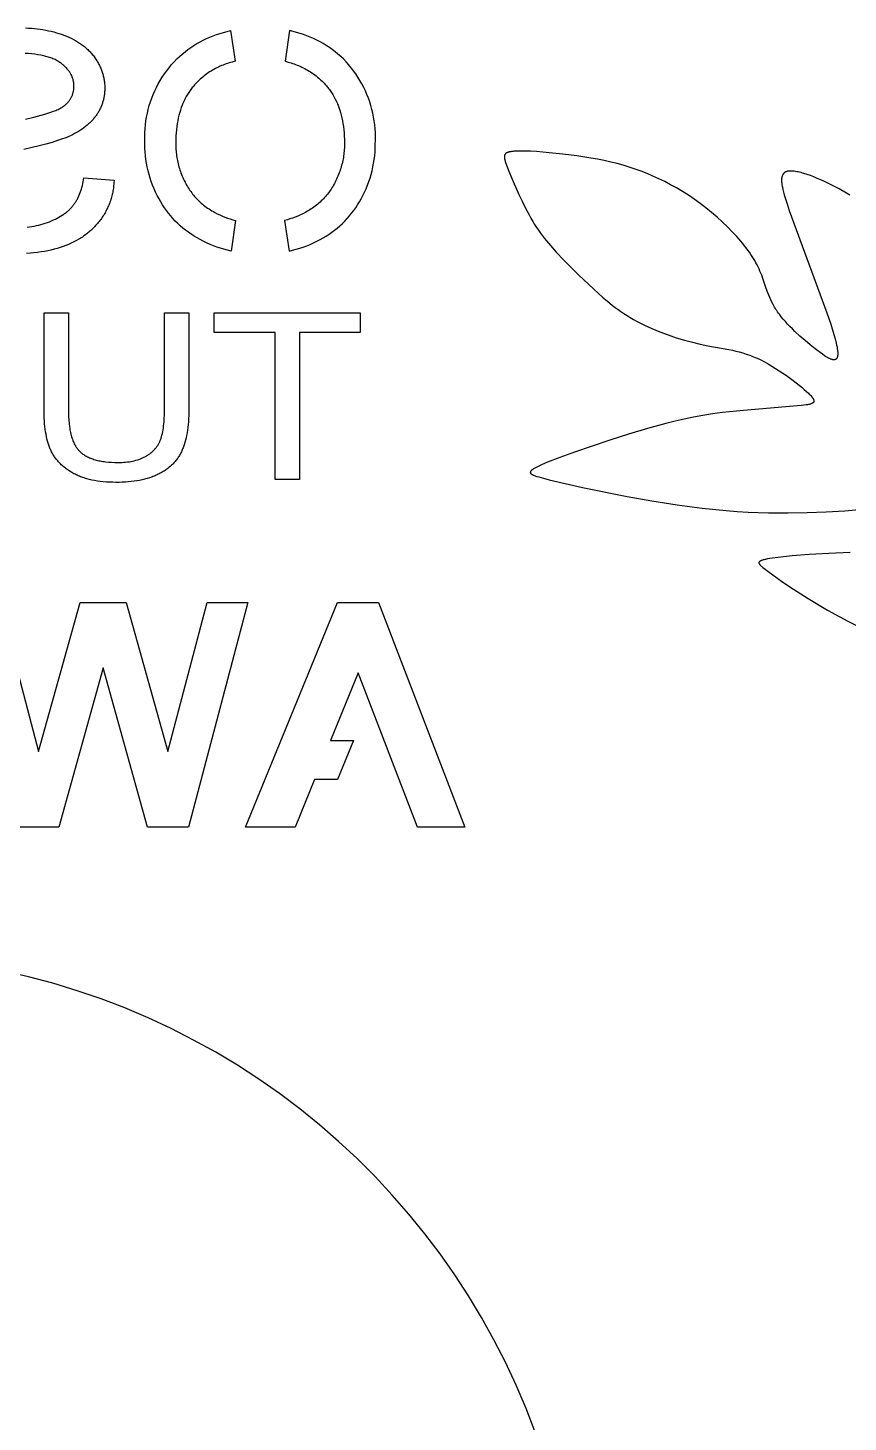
# Model space of a CAD drawing. Extents: x 8280 to 8757, y 218 to 430.
# Drawn here: x 8647.7 to 8684.7, y 323.9 to 386.7 of the extents above; entities that cross this region are included whole.
import ezdxf

# ---------------------------------------------------------------- set-up
doc = ezdxf.new("R2010")
doc.units = 0
doc.header["$MEASUREMENT"] = 0
doc.layers.add('DEFAULT', color=7, linetype='CONTINUOUS')
doc.layers.add('MAKE2D$VISIBLE$CURVES', color=7, linetype='CONTINUOUS')

msp = doc.modelspace()

# ---------------------------------------------------------------- linework, layer by layer
at = {"layer": 'DEFAULT'}
for points in [[(8647.642, 386.74), (8647.775, 386.734), (8647.907, 386.724), (8648.038, 386.713), (8648.167, 386.698), (8648.295, 386.681), (8648.42, 386.661), (8648.545, 386.639), (8648.667, 386.614), (8648.789, 386.587), (8648.908, 386.556), (8649.026, 386.523), (8649.143, 386.488), (8649.258, 386.45), (8649.371, 386.409), (8649.482, 386.366), (8649.589, 386.32), (8649.693, 386.272), (8649.794, 386.222), (8649.891, 386.168), (8649.939, 386.141), (8649.985, 386.113), (8650.031, 386.084), (8650.076, 386.055), (8650.12, 386.025), (8650.163, 385.995), (8650.206, 385.964), (8650.247, 385.932), (8650.288, 385.9), (8650.328, 385.867), (8650.367, 385.833), (8650.405, 385.799), (8650.442, 385.764), (8650.478, 385.729), (8650.514, 385.693), (8650.549, 385.656), (8650.583, 385.619), (8650.616, 385.581), (8650.648, 385.543), (8650.679, 385.504), (8650.71, 385.464), (8650.74, 385.424), (8650.797, 385.342), (8650.824, 385.301), (8650.85, 385.26), (8650.875, 385.219), (8650.899, 385.177), (8650.922, 385.135), (8650.945, 385.093), (8650.966, 385.051), (8650.987, 385.009), (8651.007, 384.966), (8651.025, 384.923), (8651.043, 384.88), (8651.06, 384.837), (8651.076, 384.794), (8651.091, 384.75), (8651.105, 384.707), (8651.119, 384.663), (8651.131, 384.619), (8651.143, 384.575), (8651.153, 384.53), (8651.163, 384.485), (8651.171, 384.441), (8651.179, 384.396), (8651.186, 384.35), (8651.192, 384.305), (8651.197, 384.259), (8651.201, 384.213), (8651.204, 384.167), (8651.207, 384.121), (8651.208, 384.075), (8651.208, 384.028), (8651.208, 383.986), (8651.207, 383.944), (8651.205, 383.902), (8651.202, 383.861), (8651.199, 383.819), (8651.195, 383.778), (8651.19, 383.737), (8651.185, 383.697), (8651.178, 383.657), (8651.171, 383.617), (8651.163, 383.577), (8651.155, 383.537), (8651.145, 383.498), (8651.135, 383.459), (8651.124, 383.42), (8651.113, 383.382), (8651.1, 383.344), (8651.087, 383.306), (8651.073, 383.268), (8651.059, 383.23), (8651.043, 383.193), (8651.027, 383.156), (8651.011, 383.12), (8650.993, 383.083), (8650.975, 383.047), (8650.956, 383.011), (8650.936, 382.975), (8650.915, 382.94), (8650.894, 382.905), (8650.872, 382.87), (8650.849, 382.835), (8650.825, 382.801), (8650.801, 382.767), (8650.776, 382.733), (8650.75, 382.7), (8650.723, 382.667), (8650.696, 382.634), (8650.668, 382.602), (8650.639, 382.57), (8650.609, 382.538), (8650.578, 382.507), (8650.547, 382.476), (8650.515, 382.445), (8650.482, 382.415), (8650.414, 382.355), (8650.343, 382.297), (8650.268, 382.241), (8650.191, 382.185), (8650.11, 382.131), (8650.027, 382.079), (8649.94, 382.028), (8649.85, 381.978), (8649.757, 381.93), (8649.661, 381.883), (8649.582, 381.847), (8649.496, 381.81), (8649.403, 381.773), (8649.303, 381.736), (8649.082, 381.661), (8648.833, 381.584), (8648.556, 381.507), (8648.251, 381.428), (8647.556, 381.267)], [(8647.636, 382.628), (8648.013, 382.717), (8648.348, 382.806), (8648.5, 382.85), (8648.641, 382.894), (8648.772, 382.938), (8648.892, 382.982), (8649.002, 383.025), (8649.053, 383.047), (8649.101, 383.069), (8649.147, 383.091), (8649.19, 383.112), (8649.23, 383.134), (8649.268, 383.155), (8649.303, 383.177), (8649.32, 383.188), (8649.336, 383.199), (8649.351, 383.209), (8649.366, 383.22), (8649.38, 383.231), (8649.393, 383.241), (8649.419, 383.263), (8649.444, 383.285), (8649.469, 383.307), (8649.493, 383.33), (8649.515, 383.353), (8649.537, 383.377), (8649.558, 383.401), (8649.579, 383.425), (8649.598, 383.449), (8649.617, 383.474), (8649.635, 383.5), (8649.652, 383.525), (8649.668, 383.551), (8649.683, 383.578), (8649.698, 383.604), (8649.711, 383.632), (8649.724, 383.659), (8649.736, 383.687), (8649.747, 383.715), (8649.758, 383.744), (8649.767, 383.773), (8649.776, 383.802), (8649.784, 383.832), (8649.791, 383.862), (8649.797, 383.892), (8649.802, 383.923), (8649.807, 383.954), (8649.811, 383.986), (8649.813, 384.018), (8649.816, 384.05), (8649.817, 384.083), (8649.817, 384.116), (8649.817, 384.154), (8649.815, 384.192), (8649.812, 384.229), (8649.808, 384.266), (8649.803, 384.303), (8649.796, 384.339), (8649.789, 384.375), (8649.78, 384.411), (8649.77, 384.446), (8649.759, 384.481), (8649.746, 384.515), (8649.733, 384.55), (8649.718, 384.584), (8649.703, 384.617), (8649.686, 384.65), (8649.667, 384.683), (8649.648, 384.716), (8649.628, 384.748), (8649.606, 384.78), (8649.583, 384.811), (8649.559, 384.842), (8649.534, 384.873), (8649.508, 384.903), (8649.48, 384.934), (8649.452, 384.963), (8649.422, 384.993), (8649.391, 385.022), (8649.359, 385.05), (8649.325, 385.079), (8649.291, 385.107), (8649.255, 385.134), (8649.218, 385.162), (8649.18, 385.188), (8649.141, 385.214), (8649.1, 385.239), (8649.057, 385.263), (8649.014, 385.287), (8648.969, 385.309), (8648.922, 385.331), (8648.874, 385.351), (8648.825, 385.371), (8648.775, 385.39), (8648.723, 385.409), (8648.669, 385.426), (8648.614, 385.442), (8648.558, 385.458), (8648.501, 385.473), (8648.442, 385.487), (8648.381, 385.5), (8648.32, 385.512), (8648.192, 385.534), (8648.059, 385.553), (8647.92, 385.568), (8647.776, 385.58), (8647.626, 385.589)], [(8647.713, 377.761), (8647.82, 377.776), (8647.926, 377.793), (8648.03, 377.812), (8648.132, 377.834), (8648.233, 377.858), (8648.332, 377.884), (8648.431, 377.913), (8648.527, 377.944), (8648.622, 377.977), (8648.716, 378.012), (8648.808, 378.05), (8648.896, 378.088), (8648.981, 378.128), (8649.064, 378.17), (8649.143, 378.213), (8649.219, 378.257), (8649.292, 378.303), (8649.362, 378.35), (8649.396, 378.374), (8649.43, 378.399), (8649.462, 378.424), (8649.494, 378.449), (8649.524, 378.474), (8649.554, 378.5), (8649.584, 378.527), (8649.612, 378.553), (8649.64, 378.58), (8649.667, 378.608), (8649.694, 378.635), (8649.719, 378.663), (8649.744, 378.692), (8649.768, 378.72), (8649.791, 378.75), (8649.813, 378.779), (8649.835, 378.809), (8649.857, 378.839), (8649.877, 378.87), (8649.898, 378.902), (8649.918, 378.934), (8649.937, 378.966), (8649.956, 378.999), (8649.974, 379.033), (8649.992, 379.067), (8650.009, 379.101), (8650.042, 379.172), (8650.074, 379.245), (8650.103, 379.32), (8650.13, 379.396), (8650.155, 379.475), (8650.178, 379.557), (8650.199, 379.64), (8650.218, 379.725), (8650.235, 379.812), (8650.251, 379.902), (8650.264, 379.993), (8651.625, 379.885), (8651.619, 379.763), (8651.615, 379.702), (8651.609, 379.641), (8651.603, 379.581), (8651.595, 379.522), (8651.586, 379.463), (8651.576, 379.404), (8651.566, 379.345), (8651.554, 379.287), (8651.541, 379.23), (8651.527, 379.173), (8651.512, 379.116), (8651.496, 379.06), (8651.479, 379.004), (8651.46, 378.948), (8651.441, 378.893), (8651.421, 378.838), (8651.4, 378.784), (8651.377, 378.73), (8651.354, 378.676), (8651.329, 378.623), (8651.304, 378.57), (8651.277, 378.518), (8651.249, 378.466), (8651.221, 378.414), (8651.191, 378.363), (8651.16, 378.312), (8651.128, 378.262), (8651.095, 378.212), (8651.061, 378.162), (8651.026, 378.113), (8650.99, 378.065), (8650.953, 378.017), (8650.916, 377.97), (8650.877, 377.923), (8650.838, 377.878), (8650.798, 377.833), (8650.757, 377.789), (8650.715, 377.746), (8650.672, 377.704), (8650.628, 377.662), (8650.584, 377.621), (8650.539, 377.581), (8650.493, 377.541), (8650.446, 377.503), (8650.398, 377.465), (8650.349, 377.428), (8650.3, 377.392), (8650.249, 377.356), (8650.198, 377.321), (8650.146, 377.287), (8650.093, 377.254), (8650.04, 377.222), (8649.93, 377.159), (8649.816, 377.1), (8649.7, 377.043), (8649.58, 376.99), (8649.456, 376.94), (8649.329, 376.892), (8649.199, 376.848), (8649.064, 376.807), (8648.926, 376.769), (8648.784, 376.734), (8648.638, 376.702), (8648.489, 376.673), (8648.336, 376.647), (8648.179, 376.624), (8648.018, 376.604), (8647.854, 376.588), (8647.685, 376.574)]]:
    msp.add_lwpolyline(points, dxfattribs=at)
for points in [[(8655.501, 377.208), (8655.365, 377.284), (8655.232, 377.363), (8655.102, 377.447), (8654.975, 377.536), (8654.851, 377.629), (8654.73, 377.726), (8654.612, 377.827), (8654.499, 377.932), (8654.388, 378.041), (8654.282, 378.154), (8654.18, 378.27), (8654.081, 378.39), (8653.987, 378.513), (8653.897, 378.639), (8653.811, 378.769), (8653.73, 378.901), (8653.654, 379.035), (8653.574, 379.187), (8653.499, 379.34), (8653.429, 379.497), (8653.364, 379.655), (8653.305, 379.815), (8653.251, 379.978), (8653.203, 380.142), (8653.16, 380.308), (8653.123, 380.475), (8653.091, 380.643), (8653.065, 380.812), (8653.044, 380.982), (8653.029, 381.152), (8653.02, 381.323), (8653.017, 381.494), (8653.009, 381.67), (8653.007, 381.846), (8653.012, 382.023), (8653.023, 382.199), (8653.04, 382.374), (8653.063, 382.549), (8653.092, 382.723), (8653.127, 382.896), (8653.168, 383.068), (8653.215, 383.238), (8653.268, 383.406), (8653.327, 383.572), (8653.392, 383.736), (8653.462, 383.898), (8653.538, 384.057), (8653.619, 384.214), (8653.706, 384.367), (8653.798, 384.518), (8653.896, 384.665), (8653.998, 384.809), (8654.105, 384.948), (8654.218, 385.085), (8654.334, 385.217), (8654.456, 385.345), (8654.575, 385.456), (8654.698, 385.563), (8654.825, 385.666), (8654.954, 385.764), (8655.087, 385.858), (8655.224, 385.948), (8655.363, 386.033), (8655.504, 386.114), (8655.649, 386.19), (8655.796, 386.26), (8655.945, 386.326), (8656.096, 386.387), (8656.249, 386.443), (8656.404, 386.494), (8656.56, 386.539), (8656.718, 386.58), (8656.878, 386.615), (8657.082, 385.236), (8656.945, 385.201), (8656.878, 385.182), (8656.81, 385.162), (8656.743, 385.141), (8656.677, 385.118), (8656.61, 385.094), (8656.545, 385.068), (8656.474, 385.04), (8656.404, 385.009), (8656.335, 384.977), (8656.266, 384.944), (8656.198, 384.909), (8656.131, 384.872), (8656.065, 384.834), (8655.999, 384.795), (8655.935, 384.754), (8655.871, 384.712), (8655.809, 384.668), (8655.747, 384.623), (8655.687, 384.576), (8655.627, 384.528), (8655.569, 384.479), (8655.512, 384.429), (8655.464, 384.386), (8655.418, 384.342), (8655.372, 384.297), (8655.328, 384.251), (8655.255, 384.172), (8655.22, 384.132), (8655.185, 384.092), (8655.152, 384.05), (8655.119, 384.008), (8655.086, 383.965), (8655.055, 383.922), (8655.024, 383.878), (8654.994, 383.834), (8654.965, 383.789), (8654.937, 383.744), (8654.883, 383.652), (8654.832, 383.558), (8654.784, 383.462), (8654.74, 383.365), (8654.717, 383.312), (8654.696, 383.258), (8654.655, 383.15), (8654.618, 383.04), (8654.584, 382.929), (8654.551, 382.807), (8654.522, 382.683), (8654.496, 382.559), (8654.474, 382.433), (8654.454, 382.294), (8654.437, 382.153), (8654.425, 382.012), (8654.415, 381.871), (8654.409, 381.718), (8654.407, 381.564), (8654.408, 381.411), (8654.411, 381.337), (8654.415, 381.263), (8654.42, 381.191), (8654.427, 381.119), (8654.435, 381.047), (8654.445, 380.975), (8654.456, 380.904), (8654.469, 380.832), (8654.482, 380.761), (8654.498, 380.691), (8654.514, 380.62), (8654.532, 380.55), (8654.552, 380.48), (8654.573, 380.411), (8654.595, 380.342), (8654.618, 380.273), (8654.643, 380.205), (8654.669, 380.137), (8654.698, 380.068), (8654.727, 379.999), (8654.758, 379.931), (8654.79, 379.863), (8654.825, 379.795), (8654.86, 379.727), (8654.895, 379.663), (8654.932, 379.599), (8654.968, 379.539), (8655.006, 379.48), (8655.045, 379.422), (8655.085, 379.364), (8655.126, 379.309), (8655.168, 379.254), (8655.212, 379.2), (8655.257, 379.148), (8655.304, 379.096), (8655.351, 379.044), (8655.401, 378.994), (8655.451, 378.945), (8655.502, 378.898), (8655.555, 378.851), (8655.608, 378.806), (8655.662, 378.761), (8655.722, 378.715), (8655.783, 378.67), (8655.845, 378.626), (8655.908, 378.584), (8655.972, 378.543), (8656.036, 378.503), (8656.102, 378.465), (8656.168, 378.428), (8656.279, 378.369), (8656.392, 378.315), (8656.507, 378.264), (8656.623, 378.216), (8656.741, 378.173), (8656.86, 378.134), (8656.981, 378.098), (8657.102, 378.067), (8656.904, 376.686), (8656.742, 376.724), (8656.58, 376.767), (8656.42, 376.815), (8656.262, 376.868), (8656.106, 376.926), (8655.951, 376.99), (8655.799, 377.058), (8655.648, 377.131)], [(8660.916, 377.208), (8661.051, 377.284), (8661.184, 377.363), (8661.315, 377.447), (8661.442, 377.536), (8661.566, 377.629), (8661.687, 377.726), (8661.804, 377.827), (8661.918, 377.932), (8662.028, 378.041), (8662.134, 378.154), (8662.237, 378.27), (8662.335, 378.39), (8662.429, 378.513), (8662.519, 378.639), (8662.605, 378.769), (8662.686, 378.901), (8662.763, 379.035), (8662.843, 379.187), (8662.918, 379.34), (8662.987, 379.497), (8663.052, 379.655), (8663.111, 379.815), (8663.165, 379.978), (8663.214, 380.142), (8663.257, 380.308), (8663.294, 380.475), (8663.326, 380.643), (8663.352, 380.812), (8663.372, 380.982), (8663.387, 381.152), (8663.396, 381.323), (8663.4, 381.494), (8663.407, 381.67), (8663.409, 381.846), (8663.404, 382.023), (8663.394, 382.199), (8663.377, 382.374), (8663.354, 382.549), (8663.325, 382.723), (8663.289, 382.896), (8663.248, 383.068), (8663.201, 383.238), (8663.148, 383.406), (8663.089, 383.572), (8663.025, 383.736), (8662.954, 383.898), (8662.879, 384.057), (8662.797, 384.214), (8662.71, 384.367), (8662.618, 384.518), (8662.521, 384.665), (8662.418, 384.809), (8662.311, 384.948), (8662.199, 385.085), (8662.082, 385.217), (8661.961, 385.345), (8661.841, 385.456), (8661.718, 385.563), (8661.592, 385.666), (8661.462, 385.764), (8661.329, 385.858), (8661.193, 385.948), (8661.054, 386.033), (8660.912, 386.114), (8660.768, 386.19), (8660.621, 386.26), (8660.472, 386.326), (8660.321, 386.387), (8660.167, 386.443), (8660.012, 386.494), (8659.856, 386.539), (8659.698, 386.58), (8659.539, 386.615), (8659.335, 385.236), (8659.471, 385.201), (8659.539, 385.182), (8659.606, 385.162), (8659.673, 385.141), (8659.74, 385.118), (8659.806, 385.094), (8659.872, 385.068), (8659.942, 385.04), (8660.012, 385.009), (8660.082, 384.977), (8660.15, 384.944), (8660.218, 384.909), (8660.285, 384.872), (8660.352, 384.834), (8660.417, 384.795), (8660.482, 384.754), (8660.545, 384.712), (8660.608, 384.668), (8660.669, 384.623), (8660.73, 384.576), (8660.789, 384.528), (8660.848, 384.479), (8660.905, 384.429), (8660.952, 384.386), (8660.999, 384.342), (8661.044, 384.297), (8661.089, 384.251), (8661.161, 384.172), (8661.197, 384.132), (8661.231, 384.092), (8661.265, 384.05), (8661.298, 384.008), (8661.33, 383.965), (8661.362, 383.922), (8661.392, 383.878), (8661.422, 383.834), (8661.451, 383.789), (8661.479, 383.744), (8661.533, 383.652), (8661.584, 383.558), (8661.632, 383.462), (8661.676, 383.365), (8661.699, 383.312), (8661.721, 383.258), (8661.762, 383.15), (8661.799, 383.04), (8661.832, 382.929), (8661.865, 382.807), (8661.895, 382.683), (8661.92, 382.559), (8661.942, 382.433), (8661.963, 382.294), (8661.979, 382.153), (8661.992, 382.012), (8662.001, 381.871), (8662.007, 381.718), (8662.01, 381.564), (8662.008, 381.411), (8662.006, 381.337), (8662.001, 381.263), (8661.996, 381.191), (8661.989, 381.119), (8661.981, 381.047), (8661.971, 380.975), (8661.96, 380.904), (8661.948, 380.832), (8661.934, 380.761), (8661.919, 380.691), (8661.902, 380.62), (8661.884, 380.55), (8661.865, 380.48), (8661.844, 380.411), (8661.822, 380.342), (8661.798, 380.273), (8661.773, 380.205), (8661.747, 380.137), (8661.719, 380.068), (8661.689, 379.999), (8661.658, 379.931), (8661.626, 379.863), (8661.592, 379.795), (8661.556, 379.727), (8661.521, 379.663), (8661.485, 379.599), (8661.448, 379.539), (8661.411, 379.48), (8661.372, 379.422), (8661.331, 379.364), (8661.29, 379.309), (8661.248, 379.254), (8661.204, 379.2), (8661.16, 379.148), (8661.113, 379.096), (8661.065, 379.044), (8661.016, 378.994), (8660.966, 378.945), (8660.914, 378.898), (8660.862, 378.851), (8660.808, 378.806), (8660.754, 378.761), (8660.694, 378.715), (8660.633, 378.67), (8660.571, 378.626), (8660.508, 378.584), (8660.445, 378.543), (8660.38, 378.503), (8660.315, 378.465), (8660.248, 378.428), (8660.137, 378.369), (8660.024, 378.315), (8659.91, 378.264), (8659.793, 378.216), (8659.675, 378.173), (8659.556, 378.134), (8659.436, 378.098), (8659.314, 378.067), (8659.512, 376.686), (8659.675, 376.724), (8659.836, 376.767), (8659.996, 376.815), (8660.154, 376.868), (8660.311, 376.926), (8660.465, 376.99), (8660.618, 377.058), (8660.768, 377.131)], [(8650.096, 360.864), (8652.18, 360.864), (8654.048, 354.156), (8655.828, 360.864), (8657.662, 360.864), (8654.976, 350.743), (8653.137, 350.743), (8651.138, 357.925), (8649.138, 350.743), (8647.299, 350.743), (8644.614, 360.864), (8646.448, 360.864), (8648.228, 354.156)], [(8662.629, 357.699), (8661.381, 354.65), (8662.421, 354.65), (8661.701, 352.891), (8660.661, 352.891), (8659.782, 350.743), (8657.553, 350.743), (8661.696, 360.864), (8663.541, 360.864), (8667.428, 350.743), (8665.3, 350.743)]]:
    msp.add_lwpolyline(points, close=True, dxfattribs=at)
at = {"layer": 'MAKE2D$VISIBLE$CURVES', "color": 7}
for points in [[(8684.791, 379.199), (8684.629, 379.297), (8684.303, 379.484), (8683.972, 379.659), (8683.642, 379.82), (8683.479, 379.894), (8683.319, 379.963), (8683.162, 380.027), (8683.009, 380.085), (8682.862, 380.137), (8682.72, 380.182), (8682.652, 380.202), (8682.586, 380.22), (8682.521, 380.237), (8682.458, 380.251), (8682.398, 380.263), (8682.339, 380.274), (8682.283, 380.282), (8682.23, 380.288), (8682.204, 380.29), (8682.179, 380.292), (8682.154, 380.293), (8682.13, 380.294), (8682.107, 380.294), (8682.085, 380.293), (8682.063, 380.292), (8682.042, 380.29), (8682.021, 380.288), (8682.011, 380.286), (8682.002, 380.285), (8681.992, 380.283), (8681.983, 380.281), (8681.973, 380.279), (8681.964, 380.277), (8681.956, 380.275), (8681.947, 380.272), (8681.938, 380.27), (8681.93, 380.267), (8681.922, 380.264), (8681.914, 380.261), (8681.906, 380.258), (8681.899, 380.254), (8681.891, 380.251), (8681.884, 380.247), (8681.877, 380.243), (8681.87, 380.24), (8681.863, 380.236), (8681.856, 380.231), (8681.85, 380.227), (8681.843, 380.223), (8681.837, 380.218), (8681.831, 380.213), (8681.825, 380.208), (8681.82, 380.203), (8681.814, 380.198), (8681.809, 380.193), (8681.803, 380.187), (8681.798, 380.182), (8681.793, 380.176), (8681.789, 380.17), (8681.784, 380.164), (8681.779, 380.158), (8681.775, 380.152), (8681.771, 380.145), (8681.767, 380.139), (8681.763, 380.132), (8681.759, 380.125), (8681.756, 380.119), (8681.752, 380.112), (8681.749, 380.104), (8681.746, 380.097), (8681.743, 380.09), (8681.74, 380.082), (8681.737, 380.074), (8681.734, 380.067), (8681.732, 380.059), (8681.729, 380.05), (8681.727, 380.042), (8681.725, 380.034), (8681.723, 380.026), (8681.719, 380.008), (8681.716, 379.99), (8681.714, 379.972), (8681.712, 379.953), (8681.71, 379.934), (8681.709, 379.914), (8681.708, 379.894), (8681.708, 379.874), (8681.708, 379.852), (8681.709, 379.831), (8681.71, 379.809), (8681.714, 379.763), (8681.719, 379.716), (8681.726, 379.667), (8681.734, 379.616), (8681.744, 379.564), (8681.768, 379.454), (8681.797, 379.337), (8681.83, 379.215), (8681.868, 379.086), (8681.954, 378.811), (8682.054, 378.512), (8683.755, 373.913), (8683.926, 373.403), (8684.068, 372.938), (8684.125, 372.729), (8684.172, 372.538), (8684.192, 372.45), (8684.208, 372.368), (8684.221, 372.291), (8684.231, 372.219), (8684.235, 372.186), (8684.238, 372.154), (8684.24, 372.124), (8684.241, 372.095), (8684.241, 372.068), (8684.241, 372.042), (8684.24, 372.017), (8684.239, 372.005), (8684.238, 371.994), (8684.236, 371.983), (8684.235, 371.972), (8684.233, 371.962), (8684.231, 371.952), (8684.229, 371.942), (8684.227, 371.933), (8684.225, 371.924), (8684.222, 371.915), (8684.219, 371.906), (8684.216, 371.898), (8684.213, 371.891), (8684.212, 371.887), (8684.21, 371.883), (8684.208, 371.88), (8684.207, 371.876), (8684.205, 371.873), (8684.203, 371.869), (8684.201, 371.866), (8684.199, 371.863), (8684.197, 371.859), (8684.195, 371.856), (8684.193, 371.853), (8684.191, 371.85), (8684.189, 371.848), (8684.187, 371.845), (8684.184, 371.842), (8684.182, 371.839), (8684.18, 371.837), (8684.177, 371.834), (8684.175, 371.832), (8684.173, 371.83), (8684.17, 371.827), (8684.168, 371.825), (8684.165, 371.823), (8684.163, 371.821), (8684.16, 371.819), (8684.157, 371.817), (8684.155, 371.815), (8684.152, 371.814), (8684.149, 371.812), (8684.146, 371.81), (8684.143, 371.809), (8684.14, 371.807), (8684.137, 371.806), (8684.135, 371.804), (8684.131, 371.803), (8684.128, 371.802), (8684.125, 371.801), (8684.122, 371.8), (8684.119, 371.799), (8684.116, 371.798), (8684.113, 371.797), (8684.109, 371.796), (8684.106, 371.795), (8684.103, 371.794), (8684.099, 371.794), (8684.096, 371.793), (8684.092, 371.793), (8684.089, 371.792), (8684.085, 371.792), (8684.082, 371.792), (8684.078, 371.791), (8684.074, 371.791), (8684.067, 371.791), (8684.06, 371.791), (8684.052, 371.791), (8684.044, 371.792), (8684.036, 371.793), (8684.028, 371.794), (8684.02, 371.795), (8684.012, 371.796), (8684.003, 371.798), (8683.995, 371.8), (8683.986, 371.802), (8683.977, 371.804), (8683.968, 371.807), (8683.95, 371.813), (8683.931, 371.819), (8683.912, 371.827), (8683.892, 371.835), (8683.872, 371.844), (8683.851, 371.854), (8683.83, 371.864), (8683.787, 371.887), (8683.742, 371.913), (8683.696, 371.942), (8683.648, 371.972), (8683.549, 372.04), (8683.446, 372.115), (8683.228, 372.282), (8683.001, 372.464), (8682.769, 372.658), (8682.536, 372.862), (8682.308, 373.073), (8682.197, 373.181), (8682.089, 373.29), (8681.984, 373.4), (8681.883, 373.51), (8681.787, 373.621), (8681.696, 373.731), (8681.61, 373.841), (8681.57, 373.897), (8681.531, 373.951), (8681.494, 374.006), (8681.458, 374.061), (8681.424, 374.115), (8681.392, 374.169), (8681.361, 374.223), (8681.331, 374.276), (8681.275, 374.383), (8681.224, 374.489), (8681.178, 374.595), (8681.134, 374.699), (8681.094, 374.802), (8681.02, 375.007), (8680.885, 375.405), (8680.815, 375.599), (8680.777, 375.695), (8680.737, 375.789), (8680.696, 375.883), (8680.651, 375.977), (8680.604, 376.071), (8680.555, 376.164), (8680.502, 376.258), (8680.447, 376.351), (8680.388, 376.446), (8680.326, 376.541), (8680.26, 376.637), (8680.191, 376.733), (8680.117, 376.831), (8680.04, 376.931), (8679.958, 377.032), (8679.872, 377.134), (8679.686, 377.344), (8679.484, 377.56), (8679.268, 377.779), (8679.039, 377.998), (8678.8, 378.215), (8678.552, 378.429), (8678.297, 378.637), (8678.038, 378.836), (8677.776, 379.024), (8677.512, 379.203), (8677.246, 379.371), (8676.979, 379.529), (8676.711, 379.677), (8676.444, 379.816), (8676.177, 379.945), (8675.911, 380.066), (8675.646, 380.178), (8675.382, 380.282), (8675.116, 380.379), (8674.848, 380.468), (8674.576, 380.55), (8674.298, 380.626), (8674.013, 380.697), (8673.721, 380.762), (8673.419, 380.822), (8673.109, 380.877), (8672.479, 380.974), (8671.848, 381.054), (8671.237, 381.118), (8670.666, 381.166), (8670.402, 381.182), (8670.158, 381.191), (8669.937, 381.194), (8669.835, 381.193), (8669.74, 381.189), (8669.653, 381.184), (8669.612, 381.18), (8669.573, 381.176), (8669.536, 381.171), (8669.501, 381.165), (8669.468, 381.159), (8669.437, 381.153), (8669.423, 381.149), (8669.409, 381.145), (8669.395, 381.141), (8669.383, 381.137), (8669.37, 381.133), (8669.358, 381.129), (8669.347, 381.124), (8669.336, 381.119), (8669.331, 381.116), (8669.326, 381.114), (8669.321, 381.111), (8669.316, 381.109), (8669.311, 381.106), (8669.307, 381.103), (8669.302, 381.1), (8669.298, 381.097), (8669.293, 381.094), (8669.289, 381.091), (8669.285, 381.088), (8669.282, 381.085), (8669.278, 381.082), (8669.274, 381.078), (8669.271, 381.075), (8669.267, 381.072), (8669.264, 381.068), (8669.261, 381.065), (8669.258, 381.061), (8669.255, 381.057), (8669.252, 381.054), (8669.249, 381.05), (8669.247, 381.046), (8669.244, 381.042), (8669.242, 381.038), (8669.24, 381.034), (8669.238, 381.03), (8669.236, 381.025), (8669.234, 381.021), (8669.232, 381.017), (8669.23, 381.012), (8669.229, 381.008), (8669.227, 381.003), (8669.226, 380.998), (8669.225, 380.993), (8669.224, 380.989), (8669.223, 380.984), (8669.222, 380.979), (8669.221, 380.973), (8669.22, 380.968), (8669.22, 380.963), (8669.219, 380.958), (8669.219, 380.952), (8669.218, 380.947), (8669.218, 380.941), (8669.218, 380.935), (8669.218, 380.923), (8669.219, 380.911), (8669.22, 380.899), (8669.221, 380.886), (8669.223, 380.873), (8669.225, 380.859), (8669.227, 380.845), (8669.23, 380.831), (8669.233, 380.816), (8669.241, 380.785), (8669.25, 380.752), (8669.26, 380.718), (8669.272, 380.681), (8669.299, 380.603), (8669.409, 380.319), (8669.612, 379.824), (8669.868, 379.239), (8670.013, 378.93), (8670.166, 378.62), (8670.328, 378.316), (8670.411, 378.169), (8670.495, 378.025), (8670.581, 377.886), (8670.668, 377.752), (8670.756, 377.623), (8670.844, 377.498), (8670.933, 377.377), (8671.022, 377.261), (8671.202, 377.039), (8671.381, 376.83), (8671.558, 376.634), (8671.904, 376.272), (8672.554, 375.622), (8673.243, 374.972), (8673.641, 374.615), (8673.859, 374.43), (8674.091, 374.243), (8674.214, 374.15), (8674.34, 374.056), (8674.471, 373.964), (8674.606, 373.872), (8674.747, 373.781), (8674.892, 373.692), (8675.042, 373.604), (8675.198, 373.518), (8675.359, 373.434), (8675.525, 373.352), (8675.696, 373.272), (8675.87, 373.195), (8676.047, 373.12), (8676.227, 373.048), (8676.593, 372.911), (8676.962, 372.787), (8677.33, 372.676), (8677.692, 372.578), (8678.044, 372.495), (8678.382, 372.426), (8679.338, 372.252), (8679.493, 372.219), (8679.649, 372.184), (8679.804, 372.144), (8679.961, 372.1), (8680.118, 372.051), (8680.277, 371.995), (8680.439, 371.932), (8680.52, 371.898), (8680.602, 371.862), (8680.768, 371.784), (8680.936, 371.698), (8681.105, 371.606), (8681.274, 371.508), (8681.441, 371.406), (8681.606, 371.3), (8681.769, 371.192), (8681.927, 371.083), (8682.226, 370.865), (8682.496, 370.654), (8682.618, 370.554), (8682.73, 370.459), (8682.831, 370.369), (8682.919, 370.287), (8682.958, 370.249), (8682.994, 370.212), (8683.027, 370.178), (8683.056, 370.145), (8683.07, 370.129), (8683.082, 370.114), (8683.094, 370.099), (8683.105, 370.085), (8683.115, 370.07), (8683.124, 370.057), (8683.132, 370.044), (8683.136, 370.037), (8683.14, 370.031), (8683.143, 370.024), (8683.146, 370.018), (8683.149, 370.012), (8683.152, 370.006), (8683.155, 370), (8683.157, 369.994), (8683.159, 369.988), (8683.161, 369.983), (8683.163, 369.977), (8683.164, 369.972), (8683.165, 369.966), (8683.166, 369.964), (8683.167, 369.961), (8683.167, 369.958), (8683.167, 369.956), (8683.168, 369.953), (8683.168, 369.95), (8683.168, 369.948), (8683.168, 369.945), (8683.168, 369.943), (8683.169, 369.94), (8683.169, 369.938), (8683.169, 369.935), (8683.168, 369.933), (8683.168, 369.931), (8683.168, 369.928), (8683.168, 369.926), (8683.167, 369.923), (8683.167, 369.921), (8683.167, 369.919), (8683.166, 369.916), (8683.166, 369.914), (8683.165, 369.912), (8683.164, 369.91), (8683.164, 369.907), (8683.163, 369.905), (8683.162, 369.903), (8683.161, 369.901), (8683.16, 369.899), (8683.159, 369.897), (8683.158, 369.894), (8683.157, 369.892), (8683.156, 369.89), (8683.155, 369.888), (8683.154, 369.886), (8683.152, 369.884), (8683.151, 369.882), (8683.15, 369.88), (8683.148, 369.878), (8683.147, 369.876), (8683.145, 369.874), (8683.143, 369.872), (8683.142, 369.87), (8683.14, 369.868), (8683.138, 369.866), (8683.136, 369.865), (8683.134, 369.863), (8683.132, 369.861), (8683.13, 369.859), (8683.126, 369.855), (8683.122, 369.852), (8683.117, 369.848), (8683.112, 369.845), (8683.107, 369.841), (8683.102, 369.838), (8683.096, 369.835), (8683.09, 369.832), (8683.084, 369.828), (8683.078, 369.825), (8683.072, 369.822), (8683.065, 369.819), (8683.058, 369.816), (8683.044, 369.81), (8683.028, 369.805), (8683.012, 369.799), (8682.995, 369.794), (8682.977, 369.789), (8682.958, 369.784), (8682.917, 369.774), (8682.873, 369.765), (8682.825, 369.757), (8682.718, 369.741), (8682.596, 369.726), (8679.991, 369.515), (8679.05, 369.413), (8678.599, 369.351), (8678.163, 369.281), (8677.738, 369.202), (8677.321, 369.116), (8676.909, 369.022), (8676.498, 368.921), (8675.669, 368.695), (8674.818, 368.44), (8673.965, 368.169), (8672.381, 367.631), (8671.711, 367.389), (8671.155, 367.174), (8670.927, 367.078), (8670.826, 367.032), (8670.735, 366.989), (8670.654, 366.948), (8670.617, 366.928), (8670.583, 366.909), (8670.551, 366.89), (8670.522, 366.872), (8670.496, 366.855), (8670.484, 366.846), (8670.472, 366.838), (8670.462, 366.829), (8670.452, 366.821), (8670.442, 366.813), (8670.434, 366.805), (8670.43, 366.801), (8670.426, 366.798), (8670.422, 366.794), (8670.419, 366.79), (8670.415, 366.786), (8670.412, 366.782), (8670.409, 366.779), (8670.406, 366.775), (8670.404, 366.771), (8670.401, 366.768), (8670.399, 366.764), (8670.397, 366.76), (8670.396, 366.759), (8670.395, 366.757), (8670.394, 366.755), (8670.393, 366.753), (8670.393, 366.752), (8670.392, 366.75), (8670.391, 366.748), (8670.39, 366.746), (8670.39, 366.745), (8670.389, 366.743), (8670.389, 366.741), (8670.388, 366.739), (8670.388, 366.738), (8670.387, 366.736), (8670.387, 366.734), (8670.387, 366.733), (8670.386, 366.731), (8670.386, 366.729), (8670.386, 366.727), (8670.386, 366.726), (8670.386, 366.724), (8670.386, 366.722), (8670.386, 366.721), (8670.386, 366.719), (8670.386, 366.717), (8670.386, 366.716), (8670.386, 366.714), (8670.386, 366.712), (8670.387, 366.711), (8670.387, 366.709), (8670.387, 366.707), (8670.388, 366.706), (8670.388, 366.704), (8670.389, 366.703), (8670.389, 366.701), (8670.39, 366.699), (8670.39, 366.698), (8670.391, 366.696), (8670.392, 366.694), (8670.393, 366.693), (8670.393, 366.691), (8670.394, 366.69), (8670.395, 366.688), (8670.396, 366.686), (8670.397, 366.685), (8670.398, 366.683), (8670.399, 366.682), (8670.4, 366.68), (8670.401, 366.678), (8670.403, 366.677), (8670.404, 366.675), (8670.405, 366.674), (8670.408, 366.671), (8670.411, 366.667), (8670.414, 366.664), (8670.417, 366.661), (8670.421, 366.658), (8670.424, 366.655), (8670.428, 366.652), (8670.432, 366.649), (8670.436, 366.646), (8670.441, 366.642), (8670.445, 366.639), (8670.45, 366.636), (8670.46, 366.63), (8670.471, 366.624), (8670.482, 366.618), (8670.495, 366.611), (8670.508, 366.605), (8670.521, 366.599), (8670.536, 366.593), (8670.567, 366.58), (8670.601, 366.567), (8670.638, 366.555), (8670.678, 366.541), (8670.767, 366.514), (8670.98, 366.456), (8671.243, 366.389), (8672.737, 366.04), (8674.75, 365.63), (8675.865, 365.434), (8677.005, 365.258), (8678.131, 365.11), (8679.205, 364.998), (8679.712, 364.958), (8680.198, 364.929), (8681.125, 364.897), (8682.006, 364.894), (8682.867, 364.912), (8683.723, 364.945), (8684.562, 364.994), (8685.366, 365.064)], [(8684.802, 363.109), (8683.842, 363.074), (8682.957, 363.023), (8682.18, 362.96), (8681.543, 362.89), (8681.286, 362.855), (8681.075, 362.82), (8680.989, 362.802), (8680.95, 362.794), (8680.914, 362.785), (8680.881, 362.777), (8680.851, 362.768), (8680.823, 362.759), (8680.81, 362.755), (8680.798, 362.75), (8680.787, 362.746), (8680.776, 362.741), (8680.766, 362.737), (8680.757, 362.732), (8680.748, 362.728), (8680.744, 362.725), (8680.74, 362.723), (8680.736, 362.721), (8680.732, 362.718), (8680.729, 362.716), (8680.726, 362.713), (8680.722, 362.711), (8680.719, 362.709), (8680.716, 362.706), (8680.714, 362.704), (8680.711, 362.701), (8680.708, 362.699), (8680.706, 362.696), (8680.705, 362.695), (8680.704, 362.694), (8680.703, 362.692), (8680.702, 362.691), (8680.701, 362.69), (8680.7, 362.689), (8680.699, 362.687), (8680.698, 362.686), (8680.697, 362.685), (8680.697, 362.683), (8680.696, 362.682), (8680.695, 362.681), (8680.694, 362.679), (8680.694, 362.678), (8680.693, 362.677), (8680.692, 362.676), (8680.692, 362.674), (8680.691, 362.673), (8680.691, 362.671), (8680.69, 362.67), (8680.69, 362.669), (8680.69, 362.667), (8680.689, 362.666), (8680.689, 362.665), (8680.689, 362.663), (8680.688, 362.662), (8680.688, 362.661), (8680.688, 362.659), (8680.688, 362.658), (8680.688, 362.656), (8680.688, 362.655), (8680.688, 362.654), (8680.688, 362.652), (8680.688, 362.651), (8680.688, 362.649), (8680.688, 362.648), (8680.688, 362.646), (8680.688, 362.645), (8680.688, 362.643), (8680.688, 362.642), (8680.688, 362.641), (8680.689, 362.639), (8680.689, 362.638), (8680.689, 362.636), (8680.69, 362.635), (8680.69, 362.633), (8680.69, 362.632), (8680.691, 362.63), (8680.692, 362.627), (8680.693, 362.624), (8680.694, 362.621), (8680.696, 362.618), (8680.697, 362.615), (8680.699, 362.611), (8680.7, 362.608), (8680.702, 362.605), (8680.704, 362.602), (8680.706, 362.598), (8680.708, 362.595), (8680.71, 362.592), (8680.713, 362.588), (8680.718, 362.582), (8680.723, 362.575), (8680.729, 362.567), (8680.736, 362.56), (8680.742, 362.553), (8680.75, 362.545), (8680.765, 362.53), (8680.782, 362.514), (8680.8, 362.497), (8680.82, 362.48), (8680.864, 362.443), (8680.965, 362.362), (8681.085, 362.27), (8681.37, 362.06), (8681.707, 361.824), (8682.082, 361.57), (8682.906, 361.042), (8683.785, 360.52), (8684.701, 360.018), (8687.084, 358.816)], [(8670.611, 323.492), (8670.2, 324.556), (8669.752, 325.606), (8669.268, 326.639), (8668.748, 327.655), (8668.193, 328.652), (8667.604, 329.629), (8666.98, 330.585), (8666.324, 331.519), (8665.636, 332.429), (8664.917, 333.315), (8664.167, 334.175), (8663.388, 335.008), (8662.58, 335.814), (8661.744, 336.591), (8660.882, 337.339), (8659.995, 338.056), (8659.082, 338.742), (8658.147, 339.395), (8657.189, 340.016), (8656.211, 340.603), (8655.212, 341.155), (8654.195, 341.672), (8653.161, 342.154), (8652.11, 342.599), (8651.044, 343.007), (8649.965, 343.378), (8648.874, 343.711), (8647.771, 344.006), (8646.66, 344.262)]]:
    msp.add_lwpolyline(points, dxfattribs=at)
for points in [[(8649.568, 369.571), (8649.57, 369.399), (8649.576, 369.233), (8649.586, 369.074), (8649.6, 368.923), (8649.618, 368.778), (8649.629, 368.709), (8649.641, 368.641), (8649.653, 368.575), (8649.667, 368.511), (8649.681, 368.449), (8649.697, 368.388), (8649.714, 368.329), (8649.731, 368.272), (8649.75, 368.217), (8649.769, 368.164), (8649.79, 368.112), (8649.812, 368.063), (8649.834, 368.014), (8649.858, 367.968), (8649.883, 367.924), (8649.895, 367.902), (8649.908, 367.881), (8649.921, 367.861), (8649.935, 367.84), (8649.949, 367.821), (8649.963, 367.801), (8649.977, 367.782), (8649.991, 367.764), (8650.006, 367.746), (8650.021, 367.728), (8650.036, 367.711), (8650.052, 367.695), (8650.067, 367.679), (8650.083, 367.663), (8650.099, 367.647), (8650.116, 367.632), (8650.133, 367.617), (8650.15, 367.603), (8650.168, 367.588), (8650.186, 367.574), (8650.223, 367.547), (8650.261, 367.52), (8650.301, 367.494), (8650.342, 367.469), (8650.384, 367.446), (8650.428, 367.423), (8650.473, 367.401), (8650.52, 367.38), (8650.567, 367.36), (8650.617, 367.341), (8650.667, 367.324), (8650.719, 367.307), (8650.772, 367.291), (8650.827, 367.276), (8650.883, 367.262), (8650.94, 367.248), (8650.999, 367.236), (8651.059, 367.225), (8651.121, 367.215), (8651.183, 367.206), (8651.247, 367.198), (8651.38, 367.184), (8651.518, 367.174), (8651.661, 367.168), (8651.81, 367.167), (8651.897, 367.167), (8651.983, 367.17), (8652.067, 367.175), (8652.15, 367.182), (8652.231, 367.191), (8652.31, 367.202), (8652.387, 367.215), (8652.463, 367.229), (8652.537, 367.246), (8652.609, 367.264), (8652.679, 367.285), (8652.748, 367.308), (8652.816, 367.332), (8652.881, 367.358), (8652.913, 367.372), (8652.945, 367.387), (8652.976, 367.402), (8653.007, 367.417), (8653.037, 367.433), (8653.067, 367.449), (8653.096, 367.466), (8653.125, 367.483), (8653.153, 367.501), (8653.18, 367.519), (8653.207, 367.537), (8653.234, 367.556), (8653.259, 367.575), (8653.285, 367.595), (8653.309, 367.615), (8653.333, 367.635), (8653.357, 367.656), (8653.38, 367.677), (8653.402, 367.699), (8653.424, 367.721), (8653.446, 367.744), (8653.466, 367.767), (8653.486, 367.79), (8653.506, 367.814), (8653.525, 367.838), (8653.544, 367.862), (8653.561, 367.887), (8653.579, 367.913), (8653.596, 367.939), (8653.612, 367.965), (8653.627, 367.992), (8653.643, 368.019), (8653.657, 368.046), (8653.671, 368.074), (8653.684, 368.102), (8653.697, 368.131), (8653.71, 368.16), (8653.722, 368.191), (8653.733, 368.222), (8653.744, 368.255), (8653.755, 368.288), (8653.766, 368.323), (8653.785, 368.395), (8653.803, 368.471), (8653.82, 368.551), (8653.835, 368.635), (8653.848, 368.723), (8653.86, 368.815), (8653.87, 368.911), (8653.879, 369.011), (8653.886, 369.115), (8653.895, 369.335), (8653.898, 369.571), (8653.898, 373.9), (8654.996, 373.9), (8654.996, 369.566), (8654.995, 369.419), (8654.991, 369.276), (8654.985, 369.137), (8654.977, 369.002), (8654.965, 368.87), (8654.952, 368.743), (8654.936, 368.62), (8654.917, 368.5), (8654.896, 368.385), (8654.873, 368.273), (8654.847, 368.165), (8654.818, 368.061), (8654.787, 367.962), (8654.771, 367.913), (8654.754, 367.866), (8654.736, 367.819), (8654.718, 367.774), (8654.699, 367.729), (8654.679, 367.686), (8654.659, 367.643), (8654.638, 367.601), (8654.616, 367.56), (8654.594, 367.519), (8654.57, 367.479), (8654.546, 367.439), (8654.52, 367.4), (8654.494, 367.362), (8654.468, 367.324), (8654.44, 367.287), (8654.411, 367.251), (8654.382, 367.215), (8654.352, 367.18), (8654.321, 367.146), (8654.289, 367.112), (8654.256, 367.079), (8654.223, 367.046), (8654.188, 367.014), (8654.153, 366.983), (8654.117, 366.953), (8654.081, 366.923), (8654.043, 366.893), (8654.004, 366.864), (8653.965, 366.836), (8653.925, 366.809), (8653.884, 366.782), (8653.842, 366.756), (8653.8, 366.73), (8653.756, 366.705), (8653.712, 366.681), (8653.667, 366.657), (8653.621, 366.634), (8653.574, 366.612), (8653.527, 366.59), (8653.478, 366.569), (8653.429, 366.549), (8653.379, 366.53), (8653.328, 366.511), (8653.224, 366.475), (8653.116, 366.443), (8653.005, 366.413), (8652.891, 366.386), (8652.773, 366.362), (8652.652, 366.341), (8652.528, 366.322), (8652.401, 366.307), (8652.27, 366.294), (8652.136, 366.284), (8651.998, 366.277), (8651.857, 366.272), (8651.713, 366.271), (8651.565, 366.273), (8651.421, 366.278), (8651.28, 366.286), (8651.142, 366.297), (8651.008, 366.312), (8650.878, 366.33), (8650.752, 366.351), (8650.629, 366.375), (8650.509, 366.403), (8650.394, 366.434), (8650.337, 366.451), (8650.281, 366.468), (8650.227, 366.486), (8650.173, 366.506), (8650.12, 366.526), (8650.068, 366.546), (8650.017, 366.568), (8649.967, 366.59), (8649.917, 366.614), (8649.869, 366.638), (8649.821, 366.662), (8649.775, 366.688), (8649.684, 366.741), (8649.597, 366.796), (8649.555, 366.824), (8649.514, 366.853), (8649.473, 366.882), (8649.434, 366.912), (8649.395, 366.942), (8649.358, 366.973), (8649.321, 367.004), (8649.285, 367.036), (8649.25, 367.068), (8649.216, 367.1), (8649.182, 367.134), (8649.15, 367.167), (8649.119, 367.201), (8649.088, 367.236), (8649.058, 367.271), (8649.029, 367.306), (8649.001, 367.342), (8648.974, 367.379), (8648.948, 367.416), (8648.923, 367.453), (8648.899, 367.491), (8648.875, 367.53), (8648.853, 367.568), (8648.831, 367.608), (8648.81, 367.648), (8648.79, 367.688), (8648.771, 367.729), (8648.753, 367.77), (8648.736, 367.812), (8648.719, 367.855), (8648.702, 367.899), (8648.687, 367.944), (8648.657, 368.036), (8648.629, 368.132), (8648.604, 368.232), (8648.581, 368.335), (8648.56, 368.441), (8648.541, 368.552), (8648.524, 368.666), (8648.51, 368.784), (8648.498, 368.905), (8648.488, 369.03), (8648.48, 369.159), (8648.474, 369.291), (8648.47, 369.566), (8648.47, 373.9), (8649.568, 373.9)], [(8659.983, 366.399), (8658.885, 366.399), (8658.885, 373.015), (8656.14, 373.015), (8656.14, 373.9), (8662.717, 373.9), (8662.717, 373.015), (8659.983, 373.015)]]:
    msp.add_lwpolyline(points, close=True, dxfattribs=at)

doc.saveas('drawing.dxf')
